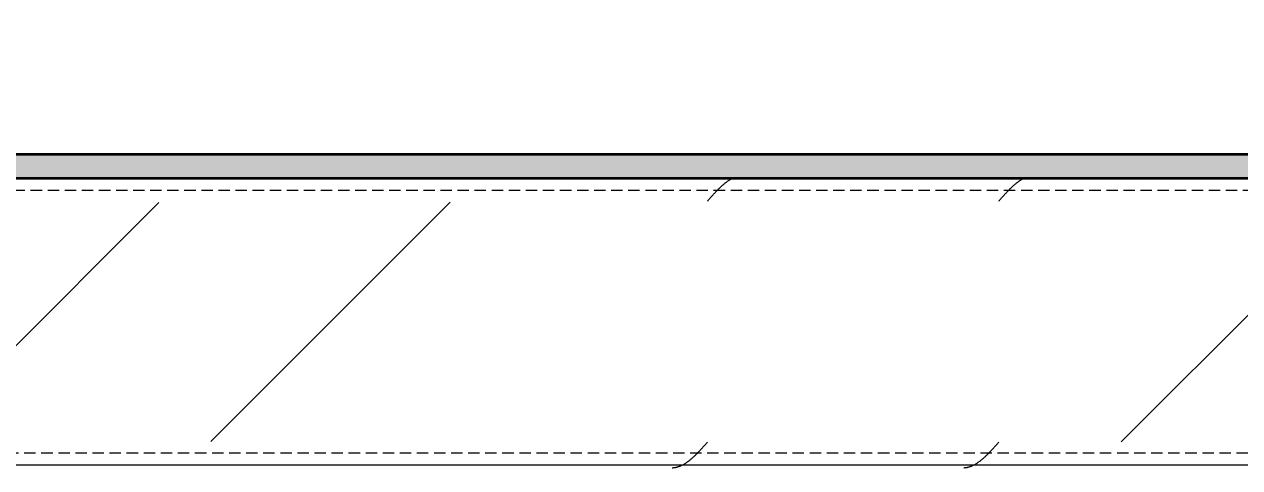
# Model space of a CAD drawing. Header units: centimetres. Extents: x -336 to 16318, y -437 to 1921.
# Drawn here: x 1133.1 to 1183.9, y 374.7 to 393.3 of the extents above; entities that cross this region are included whole.
import ezdxf

# ---------------------------------------------------------------- set-up
doc = ezdxf.new("R2010")
doc.units = ezdxf.units.CM
doc.linetypes.add('Hidden', pattern=[0.714375, 0.47625, -0.238125])
for name, color, linetype, lineweight in [('A-ANNO-DIMS', 7, 'Continuous', 9), ('A-ANNO-DIMS-100', 7, 'Continuous', 9), ('A-FLOR', 7, 'Continuous', 9), ('S-BEAM', 7, 'Continuous', 9)]:
    doc.layers.add(name, color=color, linetype=linetype, lineweight=lineweight)
doc.styles.add('Century Gothic_1', font='GOTHIC.TTF', dxfattribs={"height": 14.99999999999998})
doc.dimstyles.new('FCA_N_Cotas_E100', dxfattribs={"dimscale": 30.48, "dimtxt": 15.66252404576288, "dimasz": 0.4921259842519685, "dimexe": 0.6561679790026247, "dimexo": 0.6561680218144359, "dimgap": 0.03280839895013123, "dimtad": 1, "dimlfac": 0.01, "dimrnd": 0.01, "dimzin": 0, "dimdsep": 46, "dimtxsty": 'Century Gothic_1', "dimblk1": 'OBLIQUE', "dimblk2": 'OBLIQUE', "dimsah": 1, "dimcen": 0.09, "dimdle": 0.6561679790026247, "dimazin": 2, "dimtfac": 1, "dimtdec": 4, "dimtix": 1, "dimtmove": 0, "dimatfit": 3, "dimfxl": 1, "dimtvp": 1, "dimtolj": 1, "dimtzin": 0, "dimarcsym": 2})

# ---------------------------------------------------------------- blocks, each defined once
blk = doc.blocks.new('FP_21-Section 6')
at = {"layer": 'S-BEAM', "color": 9, "true_color": 0xc0c0c0}
for p, q in [((1162.162498436837, 386.4344580507024), (1162.185814944813, 386.4570711318951)), ((1162.185814944813, 386.4570711318951), (1162.20913145279, 386.4793539663261)), ((1162.20913145279, 386.4793539663261), (1162.232447960765, 386.5012931316489)), ((1162.232447960765, 386.5012931316489), (1162.255764468741, 386.5228754125299)), ((1162.255764468741, 386.5228754125299), (1162.279080976717, 386.544087808611)), ((1162.279080976717, 386.544087808611), (1162.302397484693, 386.5649175423379)), ((1162.302397484693, 386.5649175423379), (1162.325713992669, 386.5853520666572)), ((1162.325713992669, 386.5853520666572), (1162.349030500644, 386.6053790725763)), ((1162.349030500644, 386.6053790725763), (1162.37234700862, 386.6249864965757)), ((1162.37234700862, 386.6249864965757), (1162.395663516596, 386.6441625278758)), ((1162.395663516596, 386.6441625278758), (1162.418980024572, 386.6628956155529)), ((1162.418980024572, 386.6628956155529), (1162.442296532548, 386.6811744754952)), ((1162.442296532548, 386.6811744754952), (1162.465613040524, 386.6989880972012)), ((1162.465613040524, 386.6989880972012), (1162.4889295485, 386.7163257504106)), ((1162.4889295485, 386.7163257504106), (1162.512246056475, 386.7331769915702)), ((1162.512246056475, 386.7331769915702), (1162.535562564451, 386.7495316701223)), ((1162.535562564451, 386.7495316701223), (1162.558879072427, 386.7653799346195)), ((1162.558879072427, 386.7653799346195), (1162.582195580403, 386.7807122386607)), ((1162.582195580403, 386.7807122386607), (1162.605512088379, 386.7955193466385)), ((1162.605512088379, 386.7955193466385), (1162.628828596355, 386.809792339305)), ((1162.628828596355, 386.809792339305), (1162.652145104331, 386.8235226191436)), ((1162.652145104331, 386.8235226191436), (1162.675461612306, 386.8367019155465)), ((1162.675461612306, 386.8367019155465), (1162.698778120282, 386.8493222897986)), ((1162.698778120282, 386.8493222897986), (1162.722094628258, 386.8613761398582)), ((1174.351932714826, 386.4344580507024), (1174.375249222802, 386.4570711318951)), ((1174.375249222802, 386.4570711318951), (1174.398565730778, 386.4793539663261)), ((1174.398565730778, 386.4793539663261), (1174.421882238754, 386.5012931316489)), ((1174.421882238754, 386.5012931316489), (1174.44519874673, 386.5228754125299)), ((1174.44519874673, 386.5228754125299), (1174.468515254706, 386.544087808611)), ((1174.468515254706, 386.544087808611), (1174.491831762682, 386.5649175423379)), ((1174.491831762682, 386.5649175423379), (1174.515148270657, 386.5853520666572)), ((1174.515148270657, 386.5853520666572), (1174.538464778633, 386.6053790725763)), ((1174.538464778633, 386.6053790725763), (1174.561781286609, 386.6249864965757)), ((1174.561781286609, 386.6249864965757), (1174.585097794585, 386.6441625278758)), ((1174.585097794585, 386.6441625278758), (1174.608414302561, 386.6628956155529)), ((1174.608414302561, 386.6628956155529), (1174.631730810537, 386.6811744754952)), ((1174.631730810537, 386.6811744754952), (1174.655047318513, 386.6989880972012)), ((1174.655047318513, 386.6989880972012), (1174.678363826489, 386.7163257504106)), ((1174.678363826489, 386.7163257504106), (1174.701680334464, 386.7331769915702)), ((1174.701680334464, 386.7331769915702), (1174.72499684244, 386.7495316701223)), ((1174.72499684244, 386.7495316701223), (1174.748313350416, 386.7653799346195)), ((1174.748313350416, 386.7653799346195), (1174.771629858392, 386.7807122386607)), ((1174.771629858392, 386.7807122386607), (1174.794946366368, 386.7955193466385)), ((1174.794946366368, 386.7955193466385), (1174.818262874343, 386.809792339305)), ((1174.818262874343, 386.809792339305), (1174.841579382319, 386.8235226191436)), ((1174.841579382319, 386.8235226191436), (1174.864895890295, 386.8367019155465)), ((1174.864895890295, 386.8367019155465), (1174.888212398271, 386.8493222897986)), ((1174.888212398271, 386.8493222897986), (1174.911528906247, 386.8613761398582)), ((1161.69616827732, 385.9349901031713), (1161.719484785296, 385.9611457376454)), ((1161.719484785296, 385.9611457376454), (1161.742801293272, 385.9872698522713)), ((1161.742801293272, 385.9872698522713), (1161.766117801248, 386.013346710859)), ((1161.766117801248, 386.013346710859), (1161.789434309224, 386.0393606056838)), ((1161.789434309224, 386.0393606056838), (1161.812750817199, 386.0652958669487)), ((1161.812750817199, 386.0652958669487), (1161.836067325175, 386.0911368722213)), ((1161.836067325175, 386.0911368722213), (1161.859383833151, 386.1168680558467)), ((1161.859383833151, 386.1168680558467), (1161.882700341127, 386.1424739183224)), ((1161.882700341127, 386.1424739183224), (1161.906016849103, 386.1679390356336)), ((1161.906016849103, 386.1679390356336), (1161.929333357079, 386.1932480685462)), ((1161.929333357079, 386.1932480685462), (1161.952649865055, 386.2183857718454)), ((1161.952649865055, 386.2183857718454), (1161.975966373031, 386.2433370035182)), ((1161.975966373031, 386.2433370035182), (1161.999282881006, 386.2680867338756)), ((1161.999282881006, 386.2680867338756), (1162.022599388982, 386.2926200546061)), ((1162.022599388982, 386.2926200546061), (1162.045915896958, 386.3169221877542)), ((1162.045915896958, 386.3169221877542), (1162.069232404934, 386.3409784946236)), ((1162.069232404934, 386.3409784946236), (1162.09254891291, 386.3647744845942)), ((1162.09254891291, 386.3647744845942), (1162.115865420886, 386.3882958238523)), ((1162.115865420886, 386.3882958238523), (1162.139181928862, 386.4115283440228)), ((1162.139181928862, 386.4115283440228), (1162.162498436837, 386.4344580507024)), ((1173.885602555309, 385.9349901031713), (1173.908919063285, 385.9611457376454)), ((1173.908919063285, 385.9611457376454), (1173.932235571261, 385.9872698522713)), ((1173.932235571261, 385.9872698522713), (1173.955552079237, 386.013346710859)), ((1173.955552079237, 386.013346710859), (1173.978868587212, 386.0393606056838)), ((1173.978868587212, 386.0393606056838), (1174.002185095188, 386.0652958669487)), ((1174.002185095188, 386.0652958669487), (1174.025501603164, 386.0911368722213)), ((1174.025501603164, 386.0911368722213), (1174.04881811114, 386.1168680558467)), ((1174.04881811114, 386.1168680558467), (1174.072134619116, 386.1424739183224)), ((1174.072134619116, 386.1424739183224), (1174.095451127092, 386.1679390356336)), ((1174.095451127092, 386.1679390356336), (1174.118767635068, 386.1932480685462)), ((1174.118767635068, 386.1932480685462), (1174.142084143044, 386.2183857718454)), ((1174.142084143044, 386.2183857718454), (1174.165400651019, 386.2433370035182)), ((1174.165400651019, 386.2433370035182), (1174.188717158995, 386.2680867338756)), ((1174.188717158995, 386.2680867338756), (1174.212033666971, 386.2926200546061)), ((1174.212033666971, 386.2926200546061), (1174.235350174947, 386.3169221877542)), ((1174.235350174947, 386.3169221877542), (1174.258666682923, 386.3409784946236)), ((1174.258666682923, 386.3409784946236), (1174.281983190899, 386.3647744845942)), ((1174.281983190899, 386.3647744845942), (1174.305299698874, 386.3882958238523)), ((1174.305299698874, 386.3882958238523), (1174.32861620685, 386.4115283440228)), ((1174.32861620685, 386.4115283440228), (1174.351932714826, 386.4344580507024)), ((1161.672851769344, 385.9088187040248), (1161.69616827732, 385.9349901031713)), ((1173.862286047333, 385.9088187040248), (1173.885602555309, 385.9349901031713))]:
    blk.add_line(p, q, dxfattribs=at)
blk = doc.blocks.new('FP_22-Section 6')
at = {"layer": 'S-BEAM', "color": 9, "true_color": 0xc0c0c0}
for p, q in [((1161.625257382346, 375.7564916704034), (1161.648573890322, 375.7826473048779)), ((1161.648573890322, 375.7826473048779), (1161.671890398298, 375.8088187040245)), ((1173.814691660335, 375.7564916704034), (1173.838008168311, 375.7826473048784)), ((1173.838008168311, 375.7826473048784), (1173.861324676287, 375.8088187040245)), ((1161.158927222829, 375.2605662761538), (1161.182243730805, 375.2831793573465)), ((1161.182243730805, 375.2831793573465), (1161.205560238781, 375.3061090640269)), ((1161.205560238781, 375.3061090640269), (1161.228876746757, 375.3293415841969)), ((1161.228876746757, 375.3293415841969), (1161.252193254733, 375.3528629234546)), ((1161.252193254733, 375.3528629234546), (1161.275509762709, 375.3766589134257)), ((1161.275509762709, 375.3766589134257), (1161.298826270684, 375.4007152202955)), ((1161.298826270684, 375.4007152202955), (1161.32214277866, 375.4250173534432)), ((1161.32214277866, 375.4250173534432), (1161.345459286636, 375.4495506741736)), ((1161.345459286636, 375.4495506741736), (1161.368775794612, 375.4743004045316)), ((1161.368775794612, 375.4743004045316), (1161.392092302588, 375.499251636204)), ((1161.392092302588, 375.499251636204), (1161.415408810564, 375.5243893395027)), ((1161.415408810564, 375.5243893395027), (1161.43872531854, 375.5496983724157)), ((1161.43872531854, 375.5496983724157), (1161.462041826515, 375.5751634897269)), ((1161.462041826515, 375.5751634897269), (1161.485358334491, 375.6007693522021)), ((1161.485358334491, 375.6007693522021), (1161.508674842467, 375.626500535828)), ((1161.508674842467, 375.626500535828), (1161.531991350443, 375.6523415411006)), ((1161.531991350443, 375.6523415411006), (1161.555307858419, 375.6782768023654)), ((1161.555307858419, 375.6782768023654), (1161.578624366395, 375.7042906971903)), ((1161.578624366395, 375.7042906971903), (1161.601940874371, 375.7303675557779)), ((1161.601940874371, 375.7303675557779), (1161.625257382346, 375.7564916704034)), ((1173.348361500818, 375.2605662761538), (1173.371678008794, 375.2831793573465)), ((1173.371678008794, 375.2831793573465), (1173.39499451677, 375.3061090640269)), ((1173.39499451677, 375.3061090640269), (1173.418311024746, 375.3293415841969)), ((1173.418311024746, 375.3293415841969), (1173.441627532721, 375.3528629234546)), ((1173.441627532721, 375.3528629234546), (1173.464944040697, 375.3766589134257)), ((1173.464944040697, 375.3766589134257), (1173.488260548673, 375.4007152202955)), ((1173.488260548673, 375.4007152202955), (1173.511577056649, 375.4250173534432)), ((1173.511577056649, 375.4250173534432), (1173.534893564625, 375.4495506741736)), ((1173.534893564625, 375.4495506741736), (1173.558210072601, 375.4743004045316)), ((1173.558210072601, 375.4743004045316), (1173.581526580577, 375.499251636204)), ((1173.581526580577, 375.499251636204), (1173.604843088552, 375.5243893395027)), ((1173.604843088552, 375.5243893395027), (1173.628159596528, 375.5496983724157)), ((1173.628159596528, 375.5496983724157), (1173.651476104504, 375.5751634897269)), ((1173.651476104504, 375.5751634897269), (1173.67479261248, 375.6007693522021)), ((1173.67479261248, 375.6007693522021), (1173.698109120456, 375.626500535828)), ((1173.698109120456, 375.626500535828), (1173.721425628432, 375.6523415411006)), ((1173.721425628432, 375.6523415411006), (1173.744742136408, 375.6782768023654)), ((1173.744742136408, 375.6782768023654), (1173.768058644384, 375.7042906971903)), ((1173.768058644384, 375.7042906971903), (1173.791375152359, 375.7303675557779)), ((1173.791375152359, 375.7303675557779), (1173.814691660335, 375.7564916704034)), ((1160.296216427722, 374.7504129269658), (1160.319532935698, 374.7539353576383)), ((1160.319532935698, 374.7539353576383), (1160.342849443674, 374.7580932105936)), ((1160.342849443674, 374.7580932105936), (1160.36616595165, 374.7628839812974)), ((1160.36616595165, 374.7628839812974), (1160.389482459626, 374.768304783968)), ((1160.389482459626, 374.768304783968), (1160.412798967602, 374.7743523533167)), ((1160.412798967602, 374.7743523533167), (1160.436115475577, 374.7810230465139)), ((1160.436115475577, 374.7810230465139), (1160.459431983553, 374.7883128453832)), ((1160.459431983553, 374.7883128453832), (1160.482748491529, 374.7962173588234)), ((1160.482748491529, 374.7962173588234), (1160.506064999505, 374.8047318254496)), ((1160.506064999505, 374.8047318254496), (1160.529381507481, 374.813851116466)), ((1160.529381507481, 374.813851116466), (1160.552698015457, 374.8235697387533)), ((1160.552698015457, 374.8235697387533), (1160.576014523433, 374.8338818381766)), ((1160.576014523433, 374.8338818381766), (1160.599331031408, 374.8447812031126)), ((1160.599331031408, 374.8447812031126), (1160.622647539384, 374.8562612681915)), ((1160.622647539384, 374.8562612681915), (1160.64596404736, 374.8683151182507)), ((1160.64596404736, 374.8683151182507), (1160.669280555336, 374.8809354925028)), ((1160.669280555336, 374.8809354925028), (1160.692597063312, 374.8941147889057)), ((1160.692597063312, 374.8941147889057), (1160.715913571288, 374.9078450687439)), ((1160.715913571288, 374.9078450687439), (1160.739230079264, 374.9221180614108)), ((1160.739230079264, 374.9221180614108), (1160.76254658724, 374.9369251693885)), ((1160.76254658724, 374.9369251693885), (1160.785863095215, 374.9522574734297)), ((1160.785863095215, 374.9522574734297), (1160.809179603191, 374.9681057379274)), ((1160.809179603191, 374.9681057379274), (1160.832496111167, 374.9844604164791)), ((1160.832496111167, 374.9844604164791), (1160.855812619143, 375.0013116576387)), ((1160.855812619143, 375.0013116576387), (1160.879129127119, 375.0186493108485)), ((1160.879129127119, 375.0186493108485), (1160.902445635095, 375.0364629325541)), ((1160.902445635095, 375.0364629325541), (1160.925762143071, 375.0547417924964)), ((1160.925762143071, 375.0547417924964), (1160.949078651046, 375.0734748801731)), ((1160.949078651046, 375.0734748801731), (1160.972395159022, 375.0926509114736)), ((1160.972395159022, 375.0926509114736), (1160.995711666998, 375.1122583354729)), ((1160.995711666998, 375.1122583354729), (1161.019028174974, 375.1322853413921)), ((1161.019028174974, 375.1322853413921), (1161.04234468295, 375.1527198657119)), ((1161.04234468295, 375.1527198657119), (1161.065661190926, 375.1735495994383)), ((1161.065661190926, 375.1735495994383), (1161.088977698902, 375.1947619955194)), ((1161.088977698902, 375.1947619955194), (1161.112294206878, 375.2163442764008)), ((1161.112294206878, 375.2163442764008), (1161.135610714853, 375.2382834417232)), ((1161.135610714853, 375.2382834417232), (1161.158927222829, 375.2605662761538)), ((1172.485650705711, 374.7504129269658), (1172.508967213687, 374.7539353576383)), ((1172.508967213687, 374.7539353576383), (1172.532283721663, 374.7580932105936)), ((1172.532283721663, 374.7580932105936), (1172.555600229639, 374.7628839812974)), ((1172.555600229639, 374.7628839812974), (1172.578916737614, 374.768304783968)), ((1172.578916737614, 374.768304783968), (1172.60223324559, 374.7743523533167)), ((1172.60223324559, 374.7743523533167), (1172.625549753566, 374.7810230465139)), ((1172.625549753566, 374.7810230465139), (1172.648866261542, 374.7883128453832)), ((1172.648866261542, 374.7883128453832), (1172.672182769518, 374.7962173588234)), ((1172.672182769518, 374.7962173588234), (1172.695499277494, 374.8047318254496)), ((1172.695499277494, 374.8047318254496), (1172.71881578547, 374.813851116466)), ((1172.71881578547, 374.813851116466), (1172.742132293446, 374.8235697387533)), ((1172.742132293446, 374.8235697387533), (1172.765448801421, 374.8338818381766)), ((1172.765448801421, 374.8338818381766), (1172.788765309397, 374.8447812031126)), ((1172.788765309397, 374.8447812031126), (1172.812081817373, 374.8562612681915)), ((1172.812081817373, 374.8562612681915), (1172.835398325349, 374.8683151182507)), ((1172.835398325349, 374.8683151182507), (1172.858714833325, 374.8809354925028)), ((1172.858714833325, 374.8809354925028), (1172.882031341301, 374.8941147889057)), ((1172.882031341301, 374.8941147889057), (1172.905347849277, 374.9078450687439)), ((1172.905347849277, 374.9078450687439), (1172.928664357253, 374.9221180614108)), ((1172.928664357253, 374.9221180614108), (1172.951980865229, 374.9369251693885)), ((1172.951980865229, 374.9369251693885), (1172.975297373204, 374.9522574734297)), ((1172.975297373204, 374.9522574734297), (1172.99861388118, 374.9681057379274)), ((1172.99861388118, 374.9681057379274), (1173.021930389156, 374.9844604164791)), ((1173.021930389156, 374.9844604164791), (1173.045246897132, 375.0013116576387)), ((1173.045246897132, 375.0013116576387), (1173.068563405108, 375.0186493108485)), ((1173.068563405108, 375.0186493108485), (1173.091879913083, 375.0364629325541)), ((1173.091879913083, 375.0364629325541), (1173.115196421059, 375.0547417924964)), ((1173.115196421059, 375.0547417924964), (1173.138512929035, 375.0734748801731)), ((1173.138512929035, 375.0734748801731), (1173.161829437011, 375.0926509114736)), ((1173.161829437011, 375.0926509114736), (1173.185145944987, 375.1122583354729)), ((1173.185145944987, 375.1122583354729), (1173.208462452963, 375.1322853413921)), ((1173.208462452963, 375.1322853413921), (1173.231778960939, 375.1527198657119)), ((1173.231778960939, 375.1527198657119), (1173.255095468915, 375.1735495994383)), ((1173.255095468915, 375.1735495994383), (1173.278411976891, 375.1947619955194)), ((1173.278411976891, 375.1947619955194), (1173.301728484867, 375.2163442764008)), ((1173.301728484867, 375.2163442764008), (1173.325044992842, 375.2382834417232)), ((1173.325044992842, 375.2382834417232), (1173.348361500818, 375.2605662761538)), ((1160.202950395819, 374.7427140961803), (1160.226266903795, 374.7436774652432)), ((1160.226266903795, 374.7436774652432), (1160.249583411771, 374.7452824355603)), ((1160.249583411771, 374.7452824355603), (1160.272899919746, 374.7475280403572)), ((1160.272899919746, 374.7475280403572), (1160.296216427722, 374.7504129269658)), ((1172.392384673808, 374.7427140961803), (1172.415701181784, 374.7436774652432)), ((1172.415701181784, 374.7436774652432), (1172.43901768976, 374.7452824355603)), ((1172.43901768976, 374.7452824355603), (1172.462334197735, 374.7475280403572)), ((1172.462334197735, 374.7475280403572), (1172.485650705711, 374.7504129269658))]:
    blk.add_line(p, q, dxfattribs=at)
at = {"layer": 'S-BEAM'}
blk.add_line((1093.082951808136, 374.8588187040247), (1236.336189689521, 374.8588187040247), dxfattribs=at)
blk = doc.blocks.new('HSS Rectangular - 50 x 120-1656365-Section 6')
at = {"layer": 'S-BEAM', "true_color": 0xc0c0c0}
h = blk.add_hatch(dxfattribs=at)
h.set_pattern_fill('FP_3', color=9, style=0, pattern_type=2)
h.set_pattern_definition([(45, (4582.815, 712.0010000000001), (-25.14471713899363, 25.14471713899363), []), (45, (4582.815, 750.1010000000001), (-25.14471713899363, 25.14471713899363), [])])
h.paths.add_polyline_path([(1236.336189689521, 375.8088187040245), (1236.336189689521, 375.8588187040253), (1238.842076606656, 375.8588187040253), (1238.842076606656, 385.9088187040248), (1090.61285186402, 385.8195929655345), (1090.618485526524, 375.8588187040253), (1230.279265736427, 375.8088187040245)])
h.paths.add_polyline_path([(1085.540031458513, 375.8588187040253), (1085.589291472514, 375.8588187040253), (1085.540031458513, 376.3113187040246)])
h.paths.add_polyline_path([(1086.320645560362, 375.8588187040253), (1090.018523074487, 375.8980444425148), (1090.089279083843, 376.3113187040246), (1090.018523074486, 385.8195929655345), (1089.905044402449, 385.9088187040248), (1086.207166888324, 385.8195929655336), (1086.112839475315, 385.4063187040247), (1086.207166888324, 375.8980444425153), (1086.231814121242, 375.8588187040253)])
h.paths.add_polyline_path([(1243.246660975711, 375.8588187040253), (1243.342064217986, 376.102117286354), (1243.342064217986, 376.9555217406941), (1243.271308208629, 385.8195929655345), (1243.157829536592, 385.9088187040248), (1239.459952022467, 385.8195929655336), (1239.365624609457, 385.4063187040247), (1239.459952022467, 375.8980444425153), (1239.573430694504, 375.8588187040253), (1243.157829536592, 375.8588187040253)])
at = {"layer": 'S-BEAM', "linetype": 'Hidden'}
for p, q in [((1090.495014085112, 386.3588187040253), (1238.983461011851, 386.3588187040253)), ((1093.083178181762, 375.3588187040253), (1236.336189689525, 375.3588187040253))]:
    blk.add_line(p, q, dxfattribs=at)
at = {"layer": 'S-BEAM'}
for name in ['FP_21-Section 6', 'FP_22-Section 6']:
    blk.add_blockref(name, (0, 0), dxfattribs=at)
blk = doc.blocks.new('DIMBLOCK16-Section 6')
at = {"layer": 'A-ANNO-DIMS-100'}
for p, q in [((1088.083404555383, 433.3346696392112), (1088.083404555383, 453.3346696392112)), ((1241.336189689526, 433.3346696392112), (1241.336189689526, 453.3346696392112)), ((1068.083404555382, 433.3346696392112), (1241.336189689525, 433.3346696392112)), ((1088.083404555383, 433.3346696392112), (1088.083404555383, 395.8588200089295)), ((1241.336189689526, 433.3346696392112), (1241.336189689526, 395.8588200089295))]:
    blk.add_line(p, q, dxfattribs=at)
at = {"layer": 'A-ANNO-DIMS-100', "lineweight": 35}
for p, q in [((1088.083404555382, 433.3346696392112), (1095.583404555382, 440.8346696392112)), ((1241.336189689525, 433.3346696392112), (1248.836189689525, 440.8346696392112)), ((1088.083404555382, 433.3346696392112), (1080.583404555382, 425.8346696392113)), ((1241.336189689525, 433.3346696392112), (1233.836189689525, 425.8346696392113))]:
    blk.add_line(p, q, dxfattribs=at)
at = {"layer": 'A-ANNO-DIMS-100', "color": 0, "insert": (1144.323654713683, 453.5610650166392), "char_height": 15, "width": 48.92674178104976, "attachment_point": 1, "line_spacing_factor": 0.9845015114479527, "style": 'Century Gothic_1'}
blk.add_mtext('1.53', dxfattribs=at)
blk = doc.blocks.new('_Oblique')
at = {"color": 0, "linetype": 'ByBlock', "lineweight": -2}
blk.add_line((-0.5, -0.5), (0.5, 0.5), dxfattribs=at)
blk = doc.blocks.new('DIMBLOCK22-Section 6')
at = {"layer": 'A-ANNO-DIMS-100'}
for p, q in [((1088.083404555383, 484.1812656033441), (1088.083404555383, 504.1812656033441)), ((2153.066611184679, 484.1812656033441), (2153.066611184679, 504.1812656033441)), ((1068.083404555382, 484.181265603344), (2173.066611184678, 484.181265603344)), ((1088.083404555383, 484.1812656033441), (1088.083404555383, 395.8588200089295)), ((2153.066611184679, 484.1812656033441), (2153.066611184679, 395.8588200089295))]:
    blk.add_line(p, q, dxfattribs=at)
at = {"layer": 'A-ANNO-DIMS-100', "lineweight": 35}
for p, q in [((1088.083404555382, 484.181265603344), (1095.583404555382, 491.6812656033439)), ((2153.066611184678, 484.181265603344), (2160.566611184678, 491.6812656033439)), ((1088.083404555382, 484.181265603344), (1080.583404555382, 476.681265603344)), ((2153.066611184678, 484.181265603344), (2145.566611184678, 476.681265603344))]:
    blk.add_line(p, q, dxfattribs=at)
at = {"layer": 'A-ANNO-DIMS-100', "color": 0, "insert": (1594.346495380698, 504.4076609807721), "char_height": 15, "width": 62.94842997439939, "attachment_point": 1, "line_spacing_factor": 0.9845015114479527, "style": 'Century Gothic_1'}
blk.add_mtext('10.65', dxfattribs=at)

msp = doc.modelspace()

# ---------------------------------------------------------------- hatches: boundary and pattern name
at = {"layer": 'A-FLOR', "true_color": 0x9a9a9a}
h = msp.add_hatch(color=253, dxfattribs=at)
h.paths.add_polyline_path([(2271.196368397472, 386.8588187040248), (2377.111067224205, 386.8588187040248), (2377.111067224205, 387.858818704025), (1076.949119999632, 387.858818704025), (1076.949119999632, 386.8588187040248), (2173.227699911727, 386.8588187040248)])
h.paths.add_polyline_path([(307.0868757252854, 386.8588187040248), (383.0868757252855, 386.8588187040248), (383.0868757252855, 387.858818704025), (307.0868757252854, 387.858818704025)])

# ---------------------------------------------------------------- linework, layer by layer
at = {"layer": 'A-FLOR', "lineweight": 35}
for p, q in [((2377.111067224208, 387.8588187040255), (1076.949119999636, 387.8588187040255)), ((1076.949119999636, 386.8588187040255), (2377.111067224208, 386.8588187040255))]:
    msp.add_line(p, q, dxfattribs=at)

# ---------------------------------------------------------------- block references
at = {"layer": 'S-BEAM'}
msp.add_blockref('HSS Rectangular - 50 x 120-1656365-Section 6', (0, 0), dxfattribs=at)

# ---------------------------------------------------------------- dimensions: what is measured, and where the dimension line sits
at = {"layer": 'A-ANNO-DIMS'}
for base, p2, override, picture, middle in [((2153.066611184679, 484.1812656033441), (2153.066611184679, 375.8588187040255), {"dimpost": '<>', "dimfxl": 1064.983206629296}, 'DIMBLOCK22-Section 6', (1620.575007870031, 493.0585600191558)), ((1241.336189689526, 433.3346696392112), (1241.336189689526, 375.8588187040255), {"dimpost": '<>', "dimfxl": 153.2527851341429}, 'DIMBLOCK16-Section 6', (1164.709797122454, 442.211964055023))]:
    dim = msp.add_linear_dim(base=base, p1=(1088.083404555383, 375.8588187040255), p2=p2, dimstyle='FCA_N_Cotas_E100', override=override, dxfattribs=at)
    dim.commit()
    dim.dimension.update_dxf_attribs({"geometry": picture, "text_midpoint": middle})

doc.saveas('drawing.dxf')
